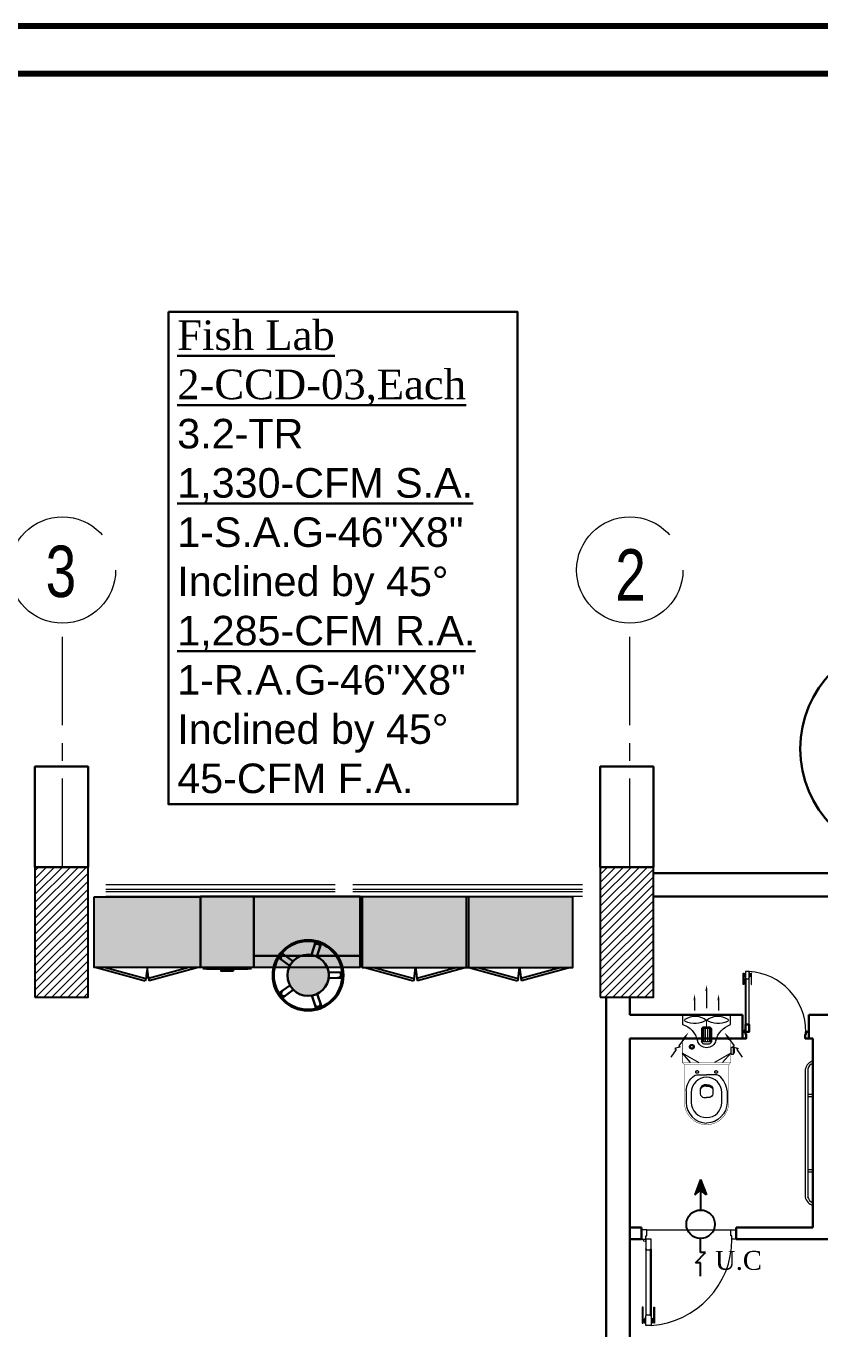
# Model space of a CAD drawing. Extents: x 847 to 949, y 444 to 823.
# Drawn here: x 906.29 to 913.01, y 733.77 to 744.8 of the extents above; entities that cross this region are included whole.
import ezdxf

# ---------------------------------------------------------------- set-up
doc = ezdxf.new("R2010")
doc.units = 0
doc.header["$MEASUREMENT"] = 0
for name, pattern in [('ACAD_ISO02W100', [15, 12, -3]), ('CENTERX2', [4, 2.5, -0.5, 0.5, -0.5]), ('DASHED2', [0.375, 0.25, -0.125])]:
    doc.linetypes.add(name, pattern=pattern)
doc.layers.get('0').update_dxf_attribs({"linetype": 'CONTINUOUS', "lineweight": 30})
doc.layers.add('-FUR', color=7, linetype='CONTINUOUS')
doc.layers.add('A.C.VOLUM DAMPER', color=2, linetype='CONTINUOUS')
for name, color, linetype, lineweight in [('09_AC-F.DAMPER', 2, 'CONTINUOUS', 35), ('AC-TEXT', 15, 'CONTINUOUS', 30), ('axis', 1, 'CENTERX2', 5), ('Column', 6, 'CONTINUOUS', 25), ('DOOR', 30, 'CONTINUOUS', 9), ('Furn', 183, 'CONTINUOUS', 9), ('hatch', 252, 'CONTINUOUS', 9), ('HVAC SAD', 3, 'CONTINUOUS', 20), ('piping', 15, 'CONTINUOUS', 30), ('txt in circle', 11, 'CONTINUOUS', 13), ('UG-BORDER', 20, 'CONTINUOUS', 80), ('Wall', 5, 'CONTINUOUS', 30), ('WINDOW', 4, 'CONTINUOUS', 5)]:
    doc.layers.add(name, color=color, linetype=linetype, lineweight=lineweight)
doc.styles.add('AC', font='romans.shx', dxfattribs={"height": 0.2})
doc.styles.add('SOSA2', font='SOSA.shx', dxfattribs={"width": 0.8})

# ---------------------------------------------------------------- blocks, each defined once
blk = doc.blocks.new('5')
at = {"layer": '-FUR', "linetype": 'ACAD_ISO02W100'}
for p, q in [((41999.789, -66320.448), (42000.689, -66320.448)), ((41999.809, -66321.048), (42000.222, -66321.159)), ((41999.886, -66321.048), (42000.227, -66321.139)), ((42000.591, -66321.048), (42000.25, -66321.139)), ((42000.669, -66321.048), (42000.255, -66321.159)), ((42000.227, -66321.139), (42000.222, -66321.159)), ((42000.25, -66321.139), (42000.255, -66321.159))]:
    blk.add_line(p, q, dxfattribs=at)
at = {"layer": '-FUR'}
blk.add_lwpolyline([(41999.789, -66320.448), (42000.689, -66320.448), (42000.689, -66321.048), (41999.789, -66321.048)], close=True, dxfattribs=at)
at = {"layer": '-FUR', "linetype": 'ACAD_ISO02W100'}
for centre, start, end in [((42001.754, -66321.281), 171.2611, 174.7069), ((41998.723, -66321.281), 5.2931, 8.7389)]:
    blk.add_arc(centre, 1.533, start, end, dxfattribs=at)
blk = doc.blocks.new('ba7es')
at = {"layer": '-FUR', "linetype": 'ACAD_ISO02W100'}
blk.add_line((1323.89, 576.658), (1322.99, 576.658), dxfattribs=at)
for p, q in [((1323.89, 577.258), (1322.99, 577.258)), ((1322.99, 577.258), (1322.99, 576.658)), ((1323.89, 576.658), (1323.89, 577.258)), ((1322.99, 576.658), (1322.99, 576.758)), ((1322.99, 576.758), (1323.89, 576.758))]:
    blk.add_line(p, q)
blk = doc.blocks.new('3')
at = {"layer": '-FUR', "linetype": 'ACAD_ISO02W100'}
blk.add_line((41990.019, -66320.48), (41990.469, -66320.48), dxfattribs=at)
at = {"layer": '-FUR'}
for p, q in [((41990.039, -66321.09), (41990.449, -66321.09)), ((41990.069, -66321.095), (41990.419, -66321.095))]:
    blk.add_line(p, q, dxfattribs=at)
blk.add_lwpolyline([(41990.019, -66321.08), (41990.469, -66321.08), (41990.469, -66320.48), (41990.019, -66320.48)], close=True, dxfattribs=at)
at = {"layer": '-FUR', "color": 1}
blk.add_lwpolyline([(41990.194, -66321.11), (41990.294, -66321.11), (41990.294, -66321.1), (41990.194, -66321.1)], close=True, dxfattribs=at)
blk = doc.blocks.new('ggggg')
h = blk.add_hatch(color=7)
h.set_gradient(color1=(133, 231, 234), name='SPHERICAL')
h.paths.add_polyline_path([(799.798, 182.82, 1), (799.798, 183.17, 1)])
at = {"color": 251}
for p, q in [((799.717, 183.284), (799.691, 183.275)), ((799.765, 183.167), (799.73, 183.277)), ((799.72, 183.152), (799.685, 183.26)), ((799.923, 183.118), (800.014, 183.185)), ((800.047, 183.161), (800.031, 183.184)), ((799.951, 183.08), (800.045, 183.147)), ((799.499, 183.008), (799.499, 182.98)), ((799.624, 183.017), (799.509, 183.018)), ((799.625, 182.97), (799.512, 182.969)), ((799.724, 182.837), (799.688, 182.727)), ((799.926, 182.876), (800.019, 182.808)), ((799.953, 182.914), (800.045, 182.848)), ((800.033, 182.81), (800.049, 182.832)), ((799.769, 182.823), (799.734, 182.715)), ((799.694, 182.715), (799.72, 182.706))]:
    blk.add_line(p, q, dxfattribs=at)
at = {"color": 252, "ltscale": 0.05}
for radius in [0.299, 0.29]:
    blk.add_circle((799.798, 182.995), radius, dxfattribs=at)
blk.add_circle((799.798, 182.995), 0.175)
at = {"color": 251}
for centre, radius, start, end in [((799.697, 183.263), 0.0131, 118.2796, 196.346), ((799.72, 183.274), 0.01, 18.2089, 108.2089), ((799.717, 183.236), 0.025, 6.8248, 175.0651), ((800.001, 183.147), 0.025, 294.8248, 103.0651), ((800.022, 183.174), 0.0131, 46.2796, 124.346), ((800.039, 183.155), 0.01, 306.2089, 36.2089), ((799.509, 183.008), 0.01, 90.2089, 180.2089), ((799.512, 182.982), 0.0131, 190.2796, 268.346), ((799.544, 182.992), 0.025, 78.8248, 247.0651), ((800.005, 182.849), 0.025, 222.8248, 31.0651), ((800.037, 182.838), 0.0131, 334.2796, 52.346), ((799.697, 182.724), 0.01, 162.2089, 252.2089), ((799.722, 182.753), 0.025, 150.8248, 319.0651), ((800.025, 182.816), 0.01, 234.2089, 324.2089), ((799.722, 182.719), 0.0131, 262.2796, 340.346)]:
    blk.add_arc(centre, radius, start, end, dxfattribs=at)
blk = doc.blocks.new('A$C5C187BFD')
at = {"layer": 'Furn'}
for points in [[(0.0384, 0.1897), (0.0541, 0.1897), (0.0541, 0.1934), (0.0384, 0.1934)], [(0.0335, 0.1794), (0.0584, 0.1794), (0.0584, 0.1897), (0.0335, 0.1897)]]:
    blk.add_lwpolyline(points, close=True, dxfattribs=at)
at = {"layer": 'Furn', "const_width": 0.0014}
for points in [[(0.0978, 0.09), (0.0978, 0.1719), (0.0887, 0.1794), (0.0074, 0.1794, 0.463455), (0.0007, 0.1715), (0.0007, 0.09)], [(0.0978, 0.1719), (0.2367, 0.1719, -0.40227), (0.3187, 0.09)], [(0.0978, 0.09), (0.0978, 0.0082), (0.0887, 0.0007), (0.0074, 0.0007, -0.463455), (0.0007, 0.0086), (0.0007, 0.09)], [(0.0978, 0.0082), (0.2367, 0.0082, 0.40227), (0.3187, 0.09)]]:
    blk.add_lwpolyline(points, format="xyb", dxfattribs=at)
at = {"layer": 'Furn'}
for points in [[(0.0887, 0.1491), (0.0547, 0.1794), (0.0887, 0.1188)], [(0.1962, 0.1139), (0.1962, 0.114)], [(0.0887, 0.031), (0.0547, 0.0007), (0.0887, 0.0613)], [(0.1962, 0.0662), (0.1962, 0.0661)]]:
    blk.add_lwpolyline(points, dxfattribs=at)
at = {"layer": 'Furn', "const_width": 0.0014}
for points in [[(0.0887, 0.1794), (0.0887, 0.09)], [(0.0887, 0.0007), (0.0887, 0.09)]]:
    blk.add_lwpolyline(points, dxfattribs=at)
at = {"layer": 'Furn'}
for points in [[(0.1933, 0.1658, 0.198896), (0.1382, 0.1363, 0.197766), (0.1352, 0.1272), (0.1352, 0.09)], [(0.1933, 0.1658), (0.2366, 0.1658, -0.402045), (0.3125, 0.0899)], [(0.1717, 0.09), (0.1717, 0.0991, -0.300542), (0.1858, 0.1136), (0.2044, 0.1136, -0.297055), (0.2185, 0.1002), (0.2185, 0.09)], [(0.1769, 0.09), (0.1769, 0.0987, -0.279178), (0.1895, 0.1136, -1.386683)], [(0.1933, 0.0143, -0.198896), (0.1382, 0.0438, -0.197766), (0.1352, 0.0529), (0.1352, 0.09)], [(0.1717, 0.09), (0.1717, 0.081, 0.300542), (0.1858, 0.0665), (0.2044, 0.0665, 0.297055), (0.2185, 0.0798), (0.2185, 0.09)], [(0.1769, 0.09), (0.1769, 0.0813, 0.279178), (0.1895, 0.0665, 1.386683)], [(0.1933, 0.0143), (0.2366, 0.0143, 0.402045), (0.3125, 0.0902)]]:
    blk.add_lwpolyline(points, format="xyb", dxfattribs=at)
blk.add_lwpolyline([(0.2, 0.0338), (0.2362, 0.0338, 1), (0.2362, 0.1462), (0.2, 0.1462, 1)], format="xyb", close=True, dxfattribs=at)
at = {"layer": 'Furn', "linetype": 'DASHED2'}
for centre, radius in [((0.1241, 0.1251), 0.00494), ((0.1241, 0.055), 0.00494), ((0.0312, 0.0358), 0.00853), ((0.0312, 0.0358), 0.00538)]:
    blk.add_circle(centre, radius, dxfattribs=at)
blk = doc.blocks.new('A$C11ED6BD5')
at = {"layer": 'axis', "color": 0, "ltscale": 0.3}
for p, q in [((-8.65, 22.2), (-8.65, 24.264)), ((-3.85, 22.2), (-3.85, 24.264))]:
    blk.add_line(p, q, dxfattribs=at)
at = {"layer": 'axis', "color": 0}
for centre in [(-8.65, 24.714), (-3.85, 24.714)]:
    blk.add_circle(centre, 0.45, dxfattribs=at)
at = {"layer": 'txt in circle', "color": 0, "ltscale": 0.01, "char_height": 0.435, "attachment_point": 5, "style": 'SOSA2'}
for s, insert in [('3', (-8.663, 24.7)), ('2', (-3.843, 24.673))]:
    blk.add_mtext(s, dxfattribs=dict(at, insert=insert))
blk = doc.blocks.new('A$C69CD60FB')
at = {"layer": 'HVAC SAD', "color": 1}
for p, q in [((-0.2133, 0.2917), (-0.2415, 0.3121)), ((-0.2095, 0.2969), (-0.2133, 0.2917)), ((-0.2029, 0.2762), (-0.2095, 0.2969)), ((-0.1991, 0.2814), (-0.2029, 0.2762)), ((-0.1653, 0.2569), (-0.1991, 0.2814)), ((-0.1197, 0.2676), (-0.0826, 0.2676)), ((-0.0826, 0.2676), (-0.0826, 0.0876)), ((-0.1342, 0.1968), (-0.1843, 0.1968)), ((-0.1843, 0.1968), (-0.1843, 0.1585)), ((-0.1289, 0.191), (-0.1342, 0.1968)), ((-0.1342, 0.1968), (-0.1342, 0.1585)), ((-0.0191, 0.2226), (-0.0663, 0.2226)), ((-0.1933, 0.1873), (-0.1933, 0.1679)), ((-0.1342, 0.1935), (-0.1843, 0.1935)), ((-0.1342, 0.1885), (-0.1843, 0.1885)), ((-0.1342, 0.182), (-0.1843, 0.182)), ((-0.1342, 0.1733), (-0.1843, 0.1733)), ((-0.1342, 0.1667), (-0.1843, 0.1667)), ((-0.1342, 0.1618), (-0.1843, 0.1618)), ((-0.1342, 0.1585), (-0.1843, 0.1585)), ((-0.1289, 0.1643), (-0.1342, 0.1585)), ((-0.1289, 0.191), (-0.1289, 0.1643)), ((0.0158, 0.1775), (-0.0573, 0.1775)), ((-0.1653, 0.0983), (-0.1991, 0.0738)), ((-0.0191, 0.1326), (-0.0663, 0.1326)), ((-0.2133, 0.0636), (-0.2415, 0.0432)), ((-0.2095, 0.0584), (-0.2133, 0.0636)), ((-0.2029, 0.0791), (-0.2095, 0.0584)), ((-0.1991, 0.0738), (-0.2029, 0.0791)), ((-0.0826, 0.0876), (-0.1192, 0.0876))]:
    blk.add_line(p, q, dxfattribs=at)
at = {"layer": 'HVAC SAD', "color": 1, "const_width": 0.00386}
blk.add_lwpolyline([(-0.1289, 0.1776), (-0.1029, 0.1776)], dxfattribs=at)
at = {"layer": 'HVAC SAD', "color": 1}
for centre, radius, start, end in [((-0.1989, 0.2944), 0.0835, 283.604, 341.287), ((-0.0275, 0.2221), 0.0875, 156.5213, 210.5244), ((-0.103, 0.2548), 0.00514, 32.6103, 156.5213), ((-0.1567, 0.2205), 0.0688, 321.4215, 32.6103), ((-0.1708, 0.1784), 0.0358, 103.604, 256.396), ((-0.1738, 0.1776), 0.0218, 118.7619, 153.625), ((-0.1738, 0.1776), 0.0218, 206.375, 241.2381), ((-0.0275, 0.1332), 0.0875, 149.4756, 203.4787), ((-0.1567, 0.1347), 0.0688, 327.3897, 38.5785), ((-0.1989, 0.0624), 0.0835, 17.5611, 76.396), ((-0.103, 0.1004), 0.00514, 203.4787, 327.3897)]:
    blk.add_arc(centre, radius, start, end, dxfattribs=at)
for points in [[(-0.1721, 0.2685), (-0.1784, 0.2598), (-0.149, 0.2451)], [(-0.0277, 0.2264), (-0.0277, 0.2188), (-0.005, 0.2226)], [(0.0072, 0.1812), (0.0072, 0.1737), (0.0299, 0.1775)], [(-0.1721, 0.0868), (-0.1784, 0.0955), (-0.149, 0.1101)], [(-0.0277, 0.1288), (-0.0277, 0.1364), (-0.005, 0.1326)]]:
    blk.add_solid(points, dxfattribs=at)
blk = doc.blocks.new('LOUVER')
at = {"layer": 'A.C.VOLUM DAMPER', "color": 2}
for p, q in [((0, 0), (0, -0.137)), ((0.052, -0.137), (-0.052, -0.24)), ((-0.052, -0.24), (0, -0.24)), ((0, -0.137), (0.052, -0.137)), ((0, -0.24), (0, -0.385)), ((0, -0.969), (0, -0.677)), ((-0.059, -0.833), (0, -0.882)), ((0, -0.989), (-0.059, -0.833)), ((0, -0.989), (0.059, -0.833)), ((0.059, -0.833), (0, -0.882))]:
    blk.add_line(p, q, dxfattribs=at)
blk.add_circle((0, -0.531), 0.146, dxfattribs=at)
for points in [[(-0.059, -0.833), (0, -0.989), (0, -0.882)], [(0.059, -0.833), (0, -0.989), (0, -0.882)]]:
    blk.add_solid(points, dxfattribs=at)

msp = doc.modelspace()

# ---------------------------------------------------------------- hatches: boundary and pattern name
h = msp.add_hatch(color=252)
h.set_gradient(color1=(255, 191, 127), color2=(255, 181, 107), one_color=1, tint=0.71)
edge = h.paths.add_edge_path(flags=16)
edge.add_line((906.097, 737.433), (906.547, 737.433))
edge = h.paths.add_edge_path(flags=16)
edge.add_line((906.097, 737.433), (905.197, 737.433))
h.paths.add_polyline_path([(906.097, 737.433), (905.197, 737.433), (905.197, 736.833), (906.097, 736.833)])
h = msp.add_hatch(color=252)
h.set_gradient(color1=(255, 191, 127), color2=(255, 181, 107), one_color=1, tint=0.71)
edge = h.paths.add_edge_path(flags=16)
edge.add_line((906.864, 737.433), (906.414, 737.433))
edge = h.paths.add_edge_path(flags=16)
edge.add_line((906.864, 737.433), (907.764, 737.433))
h.paths.add_polyline_path([(906.864, 737.433), (907.764, 737.433), (907.764, 736.833), (906.864, 736.833)])
h = msp.add_hatch(color=252)
h.set_gradient(color1=(255, 191, 127), color2=(255, 181, 107), one_color=1, tint=0.71)
edge = h.paths.add_edge_path(flags=16)
edge.add_line((907.764, 736.833), (907.764, 737.433))
h.paths.add_polyline_path([(908.214, 736.833), (907.764, 736.833), (907.764, 737.433), (908.214, 737.433)])
edge = h.paths.add_edge_path(flags=16)
edge.add_line((908.214, 737.433), (907.764, 737.433))
edge = h.paths.add_edge_path(flags=16)
edge.add_line((908.214, 737.433), (909.114, 737.433))
h = msp.add_hatch(color=252)
h.set_gradient(color1=(255, 191, 127), color2=(255, 191, 128), one_color=1, tint=0.75)
h.paths.add_polyline_path([(909.114, 737.433), (908.214, 737.433), (908.214, 736.933), (909.114, 736.933)])
h = msp.add_hatch(color=252)
h.set_gradient(color1=(255, 191, 127), color2=(255, 181, 107), one_color=1, tint=0.71)
edge = h.paths.add_edge_path(flags=16)
edge.add_line((910.034, 737.433), (910.484, 737.433))
edge = h.paths.add_edge_path(flags=16)
edge.add_line((910.034, 737.433), (909.134, 737.433))
h.paths.add_polyline_path([(910.034, 737.433), (909.134, 737.433), (909.134, 736.833), (910.034, 736.833)])
h = msp.add_hatch(color=252)
h.set_gradient(color1=(255, 191, 127), color2=(255, 181, 107), one_color=1, tint=0.71)
edge = h.paths.add_edge_path(flags=16)
edge.add_line((910.914, 737.433), (911.364, 737.433))
edge = h.paths.add_edge_path(flags=16)
edge.add_line((910.914, 737.433), (910.014, 737.433))
h.paths.add_polyline_path([(910.914, 737.433), (910.014, 737.433), (910.014, 736.833), (910.914, 736.833)])
h = msp.add_hatch(color=252)
h.set_gradient(color1=(255, 191, 127), color2=(255, 191, 128), one_color=1, tint=0.75)
h.paths.add_polyline_path([(909.114, 736.933), (908.214, 736.933), (908.214, 736.833), (909.114, 736.833)])
h = msp.add_hatch(color=252)
h.set_gradient(color1=(255, 191, 127), color2=(255, 181, 107), one_color=1, tint=0.71)
h.paths.add_polyline_path([(908.039, 736.803), (907.939, 736.803), (907.939, 736.813), (908.039, 736.813)])
at = {"layer": 'hatch'}
h = msp.add_hatch(dxfattribs=at)
h.set_pattern_fill('ANSI31', color=252, scale=0.015, style=0)
h.set_pattern_definition([(45, (1098.571167, 399.26048), (-0.0336759605, 0.0336759605), [])])
h.paths.add_polyline_path([(906.364, 736.583), (906.814, 736.583), (906.814, 737.683), (906.364, 737.683)])
h = msp.add_hatch(dxfattribs=at)
h.set_pattern_fill('ANSI31', color=252, scale=0.015, style=0)
h.set_pattern_definition([(45, (1093.753867, 399.26051), (-0.0336759605, 0.0336759605), [])])
h.paths.add_polyline_path([(911.147, 736.583), (911.597, 736.583), (911.597, 737.683), (911.147, 737.683)])

# ---------------------------------------------------------------- linework, layer by layer
at = {"layer": 'AC-TEXT', "color": 7, "linetype": 'Continuous'}
msp.add_lwpolyline([(907.493, 742.382), (910.447, 742.382), (910.447, 738.215), (907.493, 738.215)], close=True, dxfattribs=at)
at = {"layer": 'Column', "color": 252}
for points in [[(906.364, 736.583), (906.814, 736.583), (906.814, 737.683), (906.364, 737.683)], [(911.147, 736.583), (911.597, 736.583), (911.597, 737.683), (911.147, 737.683)]]:
    msp.add_lwpolyline(points, close=True, dxfattribs=at)
at = {"layer": 'DOOR', "color": 252}
for p, q in [((912.376, 736.348), (912.376, 736.74)), ((912.379, 736.74), (912.379, 736.348)), ((912.405, 736.74), (912.405, 736.348)), ((912.408, 736.348), (912.408, 736.74)), ((911.541, 734.613), (912.252, 734.613)), ((911.541, 734.613), (912.252, 734.613)), ((911.532, 734.448), (911.532, 733.888)), ((911.532, 734.448), (911.532, 733.888)), ((911.536, 733.888), (911.536, 734.448)), ((911.536, 733.888), (911.536, 734.448)), ((911.573, 733.888), (911.573, 734.448)), ((911.573, 733.888), (911.573, 734.448)), ((911.577, 734.448), (911.577, 733.888)), ((911.577, 734.448), (911.577, 733.888))]:
    msp.add_line(p, q, dxfattribs=at)
for points in [[(912.361, 736.69), (912.356, 736.69), (912.356, 736.786), (912.361, 736.786)], [(912.367, 736.776), (912.364, 736.776), (912.364, 736.765), (912.367, 736.765)], [(912.379, 736.743), (912.379, 736.737), (912.405, 736.737), (912.405, 736.743), (912.408, 736.743), (912.408, 736.799), (912.408, 736.799), (912.377, 736.799), (912.377, 736.743)], [(912.417, 736.776), (912.421, 736.776), (912.421, 736.765), (912.417, 736.765)], [(912.424, 736.69), (912.428, 736.69), (912.428, 736.786), (912.424, 736.786)], [(911.497, 734.613), (911.497, 734.533), (911.532, 734.533), (911.532, 734.563), (911.541, 734.563), (911.541, 734.613)], [(911.497, 734.613), (911.497, 734.533), (911.532, 734.533), (911.532, 734.563), (911.541, 734.563), (911.541, 734.613)], [(911.536, 734.453), (911.536, 734.444), (911.573, 734.444), (911.573, 734.453), (911.577, 734.453), (911.577, 734.533), (911.577, 734.533), (911.532, 734.533), (911.532, 734.453)], [(911.536, 734.453), (911.536, 734.444), (911.573, 734.444), (911.573, 734.453), (911.577, 734.453), (911.577, 734.533), (911.577, 734.533), (911.532, 734.533), (911.532, 734.453)], [(912.297, 734.613), (912.297, 734.533), (912.261, 734.533), (912.261, 734.563), (912.252, 734.563), (912.252, 734.613)], [(912.297, 734.613), (912.297, 734.533), (912.261, 734.533), (912.261, 734.563), (912.252, 734.563), (912.252, 734.613)], [(911.51, 733.959), (911.503, 733.959), (911.503, 733.822), (911.51, 733.822)], [(911.51, 733.959), (911.503, 733.959), (911.503, 733.822), (911.51, 733.822)], [(911.599, 733.959), (911.606, 733.959), (911.606, 733.822), (911.599, 733.822)], [(911.599, 733.959), (911.606, 733.959), (911.606, 733.822), (911.599, 733.822)], [(911.519, 733.836), (911.514, 733.836), (911.514, 733.852), (911.519, 733.852)], [(911.519, 733.836), (911.514, 733.836), (911.514, 733.852), (911.519, 733.852)], [(911.536, 733.884), (911.536, 733.893), (911.573, 733.893), (911.573, 733.884), (911.577, 733.884), (911.577, 733.804), (911.577, 733.804), (911.532, 733.804), (911.532, 733.884)], [(911.536, 733.884), (911.536, 733.893), (911.573, 733.893), (911.573, 733.884), (911.577, 733.884), (911.577, 733.804), (911.577, 733.804), (911.532, 733.804), (911.532, 733.884)], [(911.59, 733.836), (911.595, 733.836), (911.595, 733.852), (911.59, 733.852)], [(911.59, 733.836), (911.595, 733.836), (911.595, 733.852), (911.59, 733.852)]]:
    msp.add_lwpolyline(points, close=True, dxfattribs=at)
for points in [[(912.361, 736.776, -1), (912.364, 736.776), (912.364, 736.776), (912.364, 736.765), (912.364, 736.765, -1), (912.361, 736.765), (912.361, 736.765)], [(912.379, 736.737), (912.379, 736.737, -1), (912.379, 736.742)], [(912.405, 736.737), (912.405, 736.737, 1), (912.405, 736.742)], [(912.424, 736.776, 1), (912.421, 736.776), (912.421, 736.776), (912.421, 736.765), (912.421, 736.765, 1), (912.424, 736.765), (912.424, 736.765)], [(911.536, 734.444), (911.536, 734.444, -1), (911.536, 734.452)], [(911.536, 734.444), (911.536, 734.444, -1), (911.536, 734.452)], [(911.573, 734.444), (911.573, 734.444, 1), (911.573, 734.452)], [(911.573, 734.444), (911.573, 734.444, 1), (911.573, 734.452)], [(911.51, 733.836, 1), (911.514, 733.836), (911.514, 733.836), (911.514, 733.852), (911.514, 733.852, 1), (911.51, 733.852), (911.51, 733.852)], [(911.51, 733.836, 1), (911.514, 733.836), (911.514, 733.836), (911.514, 733.852), (911.514, 733.852, 1), (911.51, 733.852), (911.51, 733.852)], [(911.536, 733.892), (911.536, 733.892, 1), (911.536, 733.884)], [(911.536, 733.892), (911.536, 733.892, 1), (911.536, 733.884)], [(911.573, 733.892), (911.573, 733.892, -1), (911.573, 733.884)], [(911.573, 733.892), (911.573, 733.892, -1), (911.573, 733.884)], [(911.599, 733.836, -1), (911.595, 733.836), (911.595, 733.836), (911.595, 733.852), (911.595, 733.852, -1), (911.599, 733.852), (911.599, 733.852)], [(911.599, 733.836, -1), (911.595, 733.836), (911.595, 733.836), (911.595, 733.852), (911.595, 733.852, -1), (911.599, 733.852), (911.599, 733.852)]]:
    msp.add_lwpolyline(points, format="xyb", close=True, dxfattribs=at)
for points in [[(912.37, 736.761), (912.367, 736.761), (912.367, 736.78), (912.37, 736.78)], [(912.377, 736.755), (912.37, 736.755), (912.37, 736.786), (912.377, 736.786)], [(912.408, 736.755), (912.414, 736.755), (912.414, 736.786), (912.408, 736.786)], [(912.414, 736.761), (912.417, 736.761), (912.417, 736.78), (912.414, 736.78)], [(911.523, 733.858), (911.519, 733.858), (911.519, 733.83), (911.523, 733.83)], [(911.523, 733.858), (911.519, 733.858), (911.519, 733.83), (911.523, 733.83)], [(911.532, 733.866), (911.523, 733.866), (911.523, 733.822), (911.532, 733.822)], [(911.532, 733.866), (911.523, 733.866), (911.523, 733.822), (911.532, 733.822)], [(911.577, 733.866), (911.586, 733.866), (911.586, 733.822), (911.577, 733.822)], [(911.577, 733.866), (911.586, 733.866), (911.586, 733.822), (911.577, 733.822)], [(911.586, 733.858), (911.59, 733.858), (911.59, 733.83), (911.586, 733.83)], [(911.586, 733.858), (911.59, 733.858), (911.59, 733.83), (911.586, 733.83)]]:
    msp.add_lwpolyline(points, dxfattribs=at)
msp.add_circle((911.523, 734.524), 0.00889, dxfattribs=at)
msp.add_circle((911.523, 734.524), 0.00889, dxfattribs=at)
for centre, radius, start, end in [((912.376, 736.289), 0.511, 360, 86.3977), ((911.531, 734.533), 0.73, 273.6023, 0), ((911.531, 734.533), 0.73, 273.6023, 0)]:
    msp.add_arc(centre, radius, start, end, dxfattribs=at)
at = {"layer": 'Furn', "color": 252}
for p, q in [((912.882, 735.976), (912.882, 734.891)), ((912.882, 735.976), (912.882, 734.891)), ((912.902, 735.973), (912.902, 734.893)), ((912.902, 735.973), (912.902, 734.893)), ((912.902, 735.762), (912.947, 735.762)), ((912.902, 735.762), (912.947, 735.762)), ((912.902, 735.742), (912.947, 735.742)), ((912.902, 735.742), (912.947, 735.742)), ((912.902, 735.124), (912.947, 735.124)), ((912.902, 735.124), (912.947, 735.124)), ((912.902, 735.104), (912.947, 735.104)), ((912.902, 735.104), (912.947, 735.104))]:
    msp.add_line(p, q, dxfattribs=at)
for centre, radius, start, end in [((912.971, 735.955), 0.091, 105.1802, 166.752), ((912.971, 735.955), 0.091, 105.1802, 166.752), ((912.971, 735.955), 0.071, 109.6122, 164.9915), ((912.971, 735.955), 0.071, 109.6122, 164.9915), ((912.971, 734.909), 0.091, 191.0679, 254.3436), ((912.971, 734.909), 0.091, 191.0679, 254.3436), ((912.971, 734.909), 0.071, 192.5363, 249.7618), ((912.971, 734.909), 0.071, 192.5363, 249.7618)]:
    msp.add_arc(centre, radius, start, end, dxfattribs=at)
at = {"layer": 'piping', "color": 2, "linetype": 'Continuous'}
msp.add_circle((913.763, 738.684), 0.924, dxfattribs=at)
at = {"layer": 'UG-BORDER', "color": 7}
for p, q in [((943.502, 744.801), (847.502, 744.801)), ((943.098, 744.397), (847.906, 744.397))]:
    msp.add_line(p, q, dxfattribs=at)
at = {"layer": 'Wall', "color": 252, "linetype": 'Continuous'}
for p, q in [((911.597, 737.633), (914.797, 737.633)), ((911.597, 737.433), (914.797, 737.433)), ((912.352, 736.433), (911.397, 736.433)), ((912.352, 736.433), (911.397, 736.433)), ((912.352, 736.233), (912.352, 736.433)), ((915.047, 736.433), (912.912, 736.433)), ((915.047, 736.433), (912.912, 736.433)), ((912.912, 736.233), (912.912, 736.433)), ((912.352, 736.233), (911.397, 736.233)), ((912.352, 736.233), (911.397, 736.233)), ((912.352, 736.233), (911.397, 736.233)), ((912.912, 736.233), (912.947, 736.233)), ((912.947, 734.633), (912.947, 736.233)), ((911.497, 734.633), (911.397, 734.633)), ((911.497, 734.633), (911.397, 734.633)), ((911.497, 734.633), (911.497, 734.533)), ((911.497, 734.633), (911.497, 734.533)), ((912.297, 734.633), (912.297, 734.533)), ((912.947, 734.633), (912.297, 734.633)), ((912.297, 734.633), (912.297, 734.533)), ((911.497, 734.533), (911.397, 734.533)), ((911.497, 734.533), (911.397, 734.533)), ((913.145, 734.533), (912.297, 734.533))]:
    msp.add_line(p, q, dxfattribs=at)
for points in [[(906.364, 737.683), (906.814, 737.683), (906.814, 738.533), (906.364, 738.533)], [(911.147, 737.683), (911.597, 737.683), (911.597, 738.533), (911.147, 738.533)], [(912.352, 736.233), (912.352, 736.289), (912.377, 736.289), (912.377, 736.267), (912.383, 736.267), (912.383, 736.233)], [(912.379, 736.345), (912.379, 736.351), (912.405, 736.351), (912.405, 736.345), (912.408, 736.345), (912.408, 736.289), (912.408, 736.289), (912.377, 736.289), (912.377, 736.345)], [(912.912, 736.233), (912.912, 736.289), (912.887, 736.289), (912.887, 736.267), (912.881, 736.267), (912.881, 736.233)]]:
    msp.add_lwpolyline(points, close=True, dxfattribs=at)
for points in [[(911.197, 729.433), (911.197, 736.583)], [(911.397, 736.433), (911.397, 736.583)], [(911.397, 736.433), (911.397, 736.583)], [(911.397, 731.633), (911.397, 736.233)]]:
    msp.add_lwpolyline(points, dxfattribs=at)
for points in [[(912.379, 736.351), (912.379, 736.351, 1), (912.379, 736.345)], [(912.405, 736.351), (912.405, 736.351, -1), (912.405, 736.345)]]:
    msp.add_lwpolyline(points, format="xyb", close=True, dxfattribs=at)
msp.add_circle((912.37, 736.295), 0.00622, dxfattribs=at)
at = {"layer": 'WINDOW', "color": 252, "linetype": 'Continuous'}
for p, q in [((908.905, 737.533), (906.964, 737.533)), ((908.905, 737.493), (906.964, 737.493)), ((910.997, 737.533), (909.055, 737.533)), ((910.997, 737.493), (909.055, 737.493)), ((908.905, 737.473), (906.964, 737.473)), ((908.905, 737.433), (906.964, 737.433)), ((910.997, 737.473), (909.055, 737.473)), ((910.997, 737.433), (909.055, 737.433))]:
    msp.add_line(p, q, dxfattribs=at)

# ---------------------------------------------------------------- block references
at = {"color": 252}
msp.add_blockref('ba7es', (-414.775, 160.175), dxfattribs=at)
at = {"color": 252, "rotation": 180}
msp.add_blockref('ggggg', (1708.473, 919.762), dxfattribs=at)
at = {"layer": '09_AC-F.DAMPER', "xscale": 0.8249999999994772, "yscale": 0.8249999999994772, "zscale": 0.8249999999994772, "rotation": 180}
msp.add_blockref('LOUVER', (911.996, 734.222), dxfattribs=at)
at = {"layer": 'axis', "color": 252}
msp.add_blockref('A$C11ED6BD5', (915.247, 715.483), dxfattribs=at)
at = {"layer": 'Furn', "color": 252, "xscale": 2.296550155765288, "yscale": 2.296550155765288, "zscale": 2.296550155765288, "rotation": 270}
msp.add_blockref('A$C5C187BFD', (911.84, 736.234), dxfattribs=at)
msp.add_blockref('A$C5C187BFD', (911.84, 736.234), dxfattribs=at)
at = {"layer": 'HVAC SAD', "color": 6, "xscale": -2.250137069053948, "yscale": 2.250137069053948, "zscale": 2.25013706904974, "rotation": 270}
msp.add_blockref('A$C69CD60FB', (911.646, 736.619), dxfattribs=at)
at = {"layer": 'Wall', "color": 252, "lineweight": 20}
msp.add_blockref('5', (-41092.924, 67057.88), dxfattribs=at)
at = {"layer": 'Wall', "color": 252, "lineweight": 20, "xscale": -1}
for name, p in [('3', (42898.234, 67057.913)), ('5', (42909.823, 67057.88)), ('5', (42910.703, 67057.88))]:
    msp.add_blockref(name, p, dxfattribs=at)

# ---------------------------------------------------------------- texts
at = {"layer": 'AC-TEXT', "color": 7, "linetype": 'Continuous', "style": 'AC'}
for s, insert, char_height, width, attachment_point in [('\\A1;{\\fTimes New Roman|b0|i0|c0|p18;\\L\\C85;Fish Lab\\P2-CCD-03,Each\\P\\fArial|b0|i0|c0|p34;\\l\\C34;3.2-TR \\P\\pt0;\\L1,330-CFM S.A.\\l \\P\\ptz;1-S.A.G-46"X8"\\PInclined by 45°\\fTimes New Roman|b0|i0|c0|p18;\\P\\pt0;\\fArial|b0|i0|c0|p34;\\L1,285-CFM R.A.\\l \\P\\ptz;1-R.A.G-46"X8"\\PInclined by 45°\\P45-CFM F.A. \\fTimes New Roman|b0|i0|c0|p18; }', (907.568, 742.31), 0.25, 6.18694, 1), ('\\pi2.6905;{\\fTimes New Roman|b0|i0|c0|p18;U.C}', (909.428, 734.271), 0.16, 5.75872, 7)]:
    msp.add_mtext(s, dxfattribs=dict(at, insert=insert, char_height=char_height, width=width, attachment_point=attachment_point))

doc.saveas('drawing.dxf')
